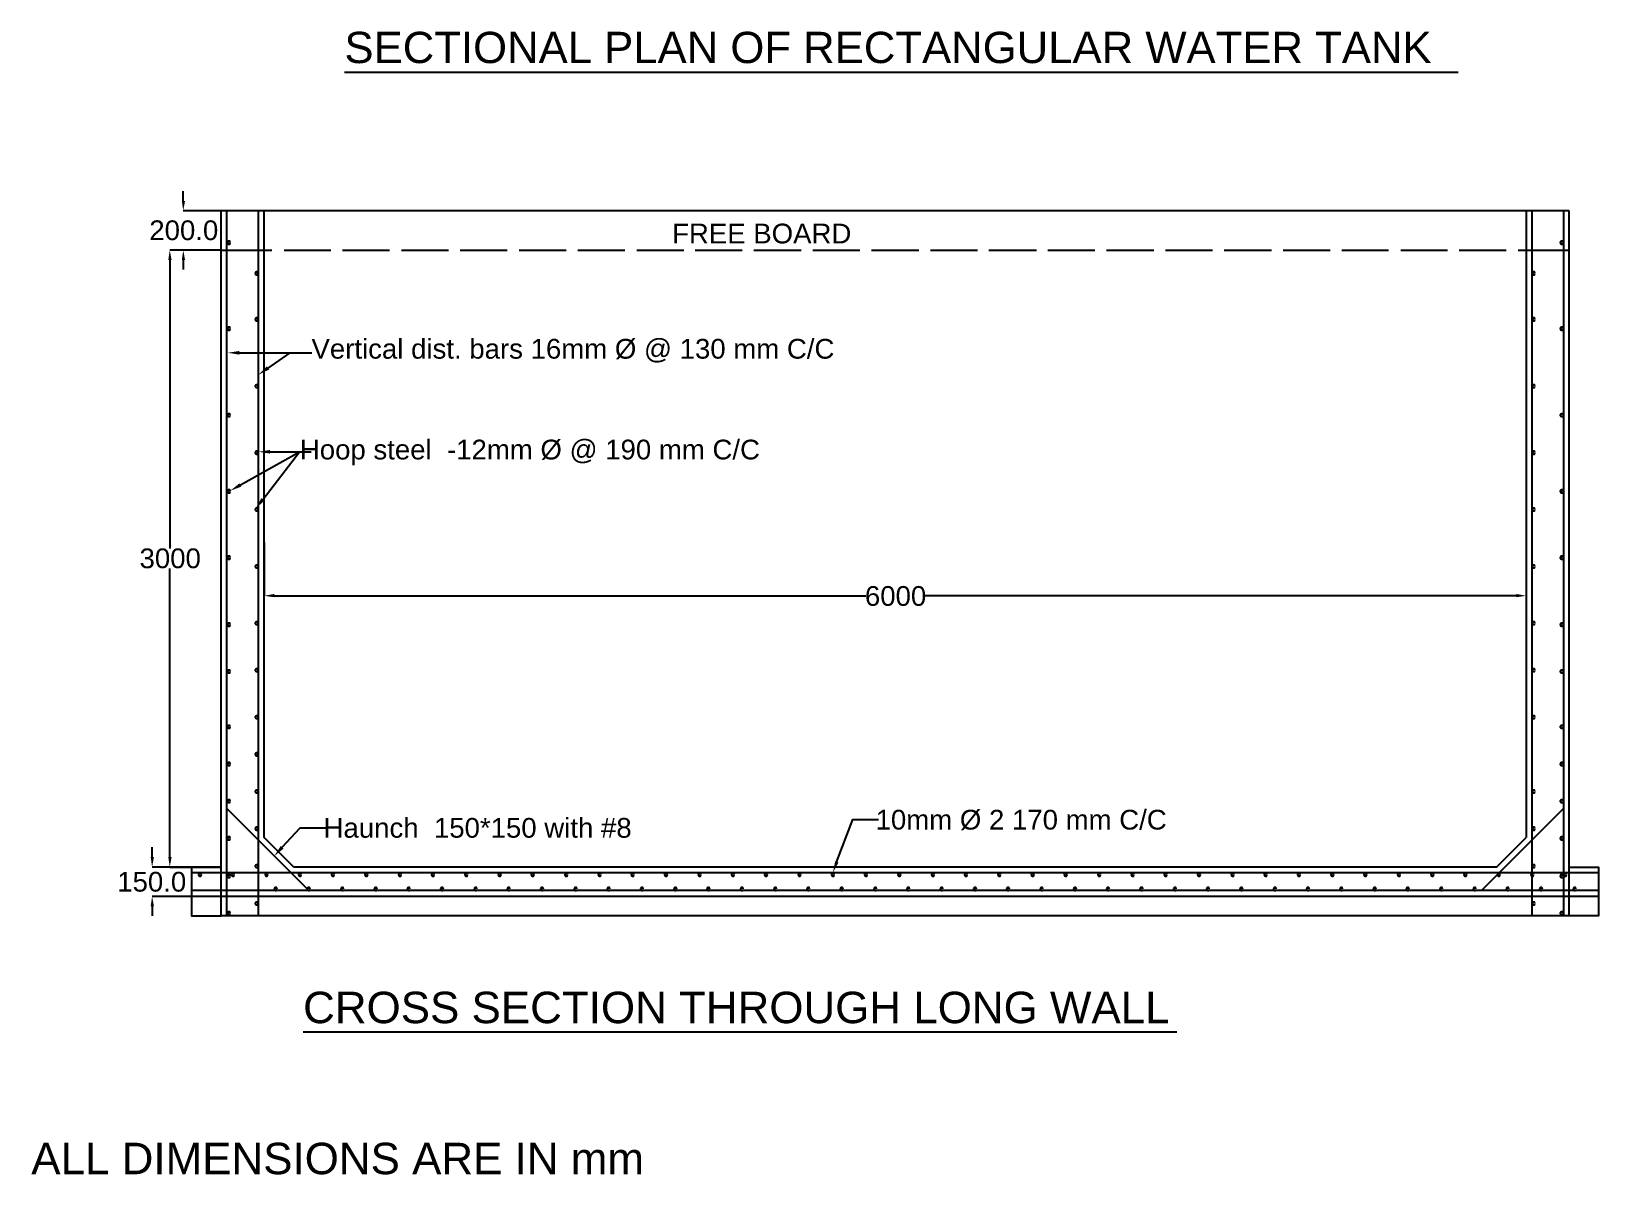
# Model space of a CAD drawing. Header units: millimetres. Extents: x 0.93 to 6.83, y 1.67 to 10.42.
# Drawn here: x 0.93 to 6.55, y 1.67 to 5.77 of the extents above; entities that cross this region are included whole.
import ezdxf

# ---------------------------------------------------------------- set-up
doc = ezdxf.new("R2010")
doc.units = ezdxf.units.MM
for name, color, linetype in [('PDF_Geometry', 7, 'Continuous'), ('PDF_Solid Fills', 7, 'Continuous'), ('PDF_Text', 7, 'Continuous')]:
    doc.layers.add(name, color=color, linetype=linetype)
doc.styles.add('PDF F1', font='arial.ttf')
doc.styles.add('PDF F2', font='arial.ttf')

msp = doc.modelspace()

# ---------------------------------------------------------------- linework, layer by layer
at = {"layer": 'PDF_Geometry', "lineweight": 25}
for points in [[(2.055, 5.6233), (6.05, 5.6233)], [(1.4767, 5.1617), (1.4767, 5.1967)], [(1.4767, 5.1267), (1.6133, 5.1267), (6.4467, 5.1267)], [(1.6133, 2.5967), (1.6133, 5.1267)], [(6.4467, 5.1267), (6.4467, 2.5967), (1.6133, 2.5967)], [(1.6333, 2.5967), (1.6333, 5.1267)], [(1.7467, 2.5967), (1.7467, 5.1267)], [(1.7667, 2.8783), (1.7667, 5.1267), (6.2933, 5.1267)], [(6.2933, 5.1267), (6.2933, 2.8783)], [(6.3133, 5.1267), (6.3133, 2.5967)], [(6.4267, 5.1267), (6.4267, 2.5967)], [(1.6133, 4.985), (1.4283, 4.985)], [(1.4283, 4.95), (1.4283, 3.915)], [(1.6133, 4.985), (1.4767, 4.985)], [(1.4767, 4.95), (1.4767, 4.915)], [(1.6133, 4.985), (1.795, 4.985)], [(1.8383, 4.985), (2.0067, 4.985)], [(2.0483, 4.985), (2.2167, 4.985)], [(2.26, 4.985), (2.4283, 4.985)], [(2.47, 4.985), (2.6383, 4.985)], [(2.6817, 4.985), (2.85, 4.985)], [(2.8917, 4.985), (3.06, 4.985)], [(3.1033, 4.985), (3.2717, 4.985)], [(3.3133, 4.985), (3.4817, 4.985)], [(3.5233, 4.985), (3.6933, 4.985)], [(3.735, 4.985), (3.9033, 4.985)], [(3.945, 4.985), (4.115, 4.985)], [(4.1567, 4.985), (4.325, 4.985)], [(4.3667, 4.985), (4.5367, 4.985)], [(4.5783, 4.985), (4.7467, 4.985)], [(4.7883, 4.985), (4.9583, 4.985)], [(5, 4.985), (5.1683, 4.985)], [(5.21, 4.985), (5.38, 4.985)], [(5.4217, 4.985), (5.59, 4.985)], [(5.6317, 4.985), (5.8, 4.985)], [(5.8433, 4.985), (6.0117, 4.985)], [(6.0533, 4.985), (6.2217, 4.985)], [(6.265, 4.985), (6.4467, 4.985)], [(1.6783, 4.6167), (1.86, 4.6167), (1.9383, 4.6167)], [(1.7817, 4.5617), (1.86, 4.6167), (1.8617, 4.6167)], [(1.6817, 4.1433), (1.8933, 4.2617)], [(1.7633, 4.0917), (1.8933, 4.2617), (1.935, 4.2617)], [(1.7883, 4.2617), (1.8933, 4.2617), (1.9033, 4.2617)], [(1.7667, 3.9367), (1.7667, 3.745)], [(1.4283, 2.8083), (1.4283, 3.8433)], [(1.8033, 3.745), (3.925, 3.745)], [(6.2583, 3.745), (4.135, 3.745)], [(6.2933, 3.7583), (6.2933, 3.745)], [(1.6333, 2.5967), (1.6333, 3.3)], [(1.9267, 2.6883), (1.6333, 2.9817)], [(6.1333, 2.6883), (6.4267, 2.9817)], [(3.82, 2.79), (3.8783, 2.9433), (3.97, 2.9433)], [(1.8733, 2.7717), (1.7667, 2.8783)], [(1.8317, 2.8433), (1.8967, 2.9133), (1.9883, 2.9133)], [(6.1867, 2.7717), (6.2933, 2.8783)], [(1.365, 2.8083), (1.365, 2.8433)], [(1.5067, 2.7717), (1.365, 2.7717)], [(1.4283, 2.7717), (1.6133, 2.7717), (1.5067, 2.7717), (1.5067, 2.5967), (1.6133, 2.5967)], [(6.1867, 2.7717), (1.8733, 2.7717)], [(6.4467, 2.7717), (6.5533, 2.7717), (6.5533, 2.5967), (6.4467, 2.5967)], [(6.5533, 2.7517), (1.5067, 2.7517)], [(1.5067, 2.6667), (1.365, 2.6667)], [(6.5533, 2.6883), (1.5067, 2.6883)], [(6.5533, 2.6667), (1.5067, 2.6667)], [(1.365, 2.6317), (1.365, 2.5967)], [(1.9067, 2.1817), (5.04, 2.1817)]]:
    msp.add_lwpolyline(points, dxfattribs=at)
for points in [[(1.645, 5.0117), (1.6433, 5.0167), (1.6383, 5.0167), (1.635, 5.0117), (1.6383, 5.0067), (1.6433, 5.0067)], [(6.425, 5.0117), (6.4233, 5.0167), (6.4183, 5.0167), (6.415, 5.0117), (6.4183, 5.0067), (6.4233, 5.0067)], [(1.745, 4.9017), (1.7433, 4.9067), (1.7383, 4.9067), (1.735, 4.9017), (1.7383, 4.8967), (1.7433, 4.8967)], [(6.325, 4.9017), (6.3233, 4.9067), (6.3183, 4.9067), (6.315, 4.9017), (6.3183, 4.8967), (6.3233, 4.8967)], [(1.745, 4.7367), (1.7433, 4.7417), (1.7383, 4.7417), (1.735, 4.7367), (1.7383, 4.7317), (1.7433, 4.7317)], [(6.325, 4.7367), (6.3233, 4.7417), (6.3183, 4.7417), (6.315, 4.7367), (6.3183, 4.7317), (6.3233, 4.7317)], [(1.645, 4.7033), (1.6433, 4.7083), (1.6383, 4.7083), (1.635, 4.7033), (1.6383, 4.6983), (1.6433, 4.6983)], [(6.425, 4.7033), (6.4233, 4.7083), (6.4183, 4.7083), (6.415, 4.7033), (6.4183, 4.6983), (6.4233, 4.6983)], [(1.745, 4.4967), (1.7433, 4.5017), (1.7383, 4.5017), (1.735, 4.4967), (1.7383, 4.4917), (1.7433, 4.4917)], [(6.325, 4.4967), (6.3233, 4.5017), (6.3183, 4.5017), (6.315, 4.4967), (6.3183, 4.4917), (6.3233, 4.4917)], [(1.645, 4.3933), (1.6433, 4.3983), (1.6383, 4.3983), (1.635, 4.3933), (1.6383, 4.3883), (1.6433, 4.3883)], [(6.425, 4.3933), (6.4233, 4.3983), (6.4183, 4.3983), (6.415, 4.3933), (6.4183, 4.3883), (6.4233, 4.3883)], [(1.745, 4.2583), (1.7433, 4.2633), (1.7383, 4.2633), (1.735, 4.2583), (1.7383, 4.2533), (1.7433, 4.2533)], [(6.325, 4.2583), (6.3233, 4.2633), (6.3183, 4.2633), (6.315, 4.2583), (6.3183, 4.2533), (6.3233, 4.2533)], [(1.645, 4.12), (1.6433, 4.125), (1.6383, 4.125), (1.635, 4.12), (1.6383, 4.115), (1.6433, 4.115)], [(6.425, 4.12), (6.4233, 4.125), (6.4183, 4.125), (6.415, 4.12), (6.4183, 4.115), (6.4233, 4.115)], [(1.745, 4.055), (1.7433, 4.06), (1.7383, 4.06), (1.735, 4.055), (1.7383, 4.05), (1.7433, 4.05)], [(6.325, 4.055), (6.3233, 4.06), (6.3183, 4.06), (6.315, 4.055), (6.3183, 4.05), (6.3233, 4.05)], [(1.645, 3.8817), (1.6433, 3.8867), (1.6383, 3.8867), (1.635, 3.8817), (1.6383, 3.8767), (1.6433, 3.8767)], [(6.425, 3.8817), (6.4233, 3.8867), (6.4183, 3.8867), (6.415, 3.8817), (6.4183, 3.8767), (6.4233, 3.8767)], [(1.745, 3.85), (1.7433, 3.855), (1.7383, 3.855), (1.735, 3.85), (1.7383, 3.845), (1.7433, 3.845)], [(6.325, 3.85), (6.3233, 3.855), (6.3183, 3.855), (6.315, 3.85), (6.3183, 3.845), (6.3233, 3.845)], [(1.645, 3.6417), (1.6433, 3.6467), (1.6383, 3.6467), (1.635, 3.6417), (1.6383, 3.6367), (1.6433, 3.6367)], [(1.745, 3.6467), (1.7433, 3.6517), (1.7383, 3.6517), (1.735, 3.6467), (1.7383, 3.6417), (1.7433, 3.6417)], [(6.325, 3.6467), (6.3233, 3.6517), (6.3183, 3.6517), (6.315, 3.6467), (6.3183, 3.6417), (6.3233, 3.6417)], [(6.425, 3.6417), (6.4233, 3.6467), (6.4183, 3.6467), (6.415, 3.6417), (6.4183, 3.6367), (6.4233, 3.6367)], [(1.645, 3.4733), (1.6433, 3.4783), (1.6383, 3.4783), (1.635, 3.4733), (1.6383, 3.4683), (1.6433, 3.4683)], [(1.745, 3.4783), (1.7433, 3.4833), (1.7383, 3.4833), (1.735, 3.4783), (1.7383, 3.4733), (1.7433, 3.4733)], [(6.325, 3.4783), (6.3233, 3.4833), (6.3183, 3.4833), (6.315, 3.4783), (6.3183, 3.4733), (6.3233, 3.4733)], [(6.425, 3.4733), (6.4233, 3.4783), (6.4183, 3.4783), (6.415, 3.4733), (6.4183, 3.4683), (6.4233, 3.4683)], [(1.645, 3.275), (1.6433, 3.28), (1.6383, 3.28), (1.635, 3.275), (1.6383, 3.27), (1.6433, 3.27)], [(1.745, 3.31), (1.7433, 3.315), (1.7383, 3.315), (1.735, 3.31), (1.7383, 3.305), (1.7433, 3.305)], [(6.325, 3.31), (6.3233, 3.315), (6.3183, 3.315), (6.315, 3.31), (6.3183, 3.305), (6.3233, 3.305)], [(6.425, 3.275), (6.4233, 3.28), (6.4183, 3.28), (6.415, 3.275), (6.4183, 3.27), (6.4233, 3.27)], [(1.745, 3.1767), (1.7433, 3.1817), (1.7383, 3.1817), (1.735, 3.1767), (1.7383, 3.1717), (1.7433, 3.1717)], [(1.645, 3.1417), (1.6433, 3.1467), (1.6383, 3.1467), (1.635, 3.1417), (1.6383, 3.1367), (1.6433, 3.1367)], [(6.425, 3.1417), (6.4233, 3.1467), (6.4183, 3.1467), (6.415, 3.1417), (6.4183, 3.1367), (6.4233, 3.1367)], [(1.745, 3.0433), (1.7433, 3.0483), (1.7383, 3.0483), (1.735, 3.0433), (1.7383, 3.0383), (1.7433, 3.0383)], [(6.325, 3.0433), (6.3233, 3.0483), (6.3183, 3.0483), (6.315, 3.0433), (6.3183, 3.0383), (6.3233, 3.0383)], [(1.645, 3.0083), (1.6433, 3.0133), (1.6383, 3.0133), (1.635, 3.0083), (1.6383, 3.0033), (1.6433, 3.0033)], [(6.425, 3.0083), (6.4233, 3.0133), (6.4183, 3.0133), (6.415, 3.0083), (6.4183, 3.0033), (6.4233, 3.0033)], [(1.645, 2.875), (1.6433, 2.88), (1.6383, 2.88), (1.635, 2.875), (1.6383, 2.87), (1.6433, 2.87)], [(1.745, 2.91), (1.7433, 2.915), (1.7383, 2.915), (1.735, 2.91), (1.7383, 2.905), (1.7433, 2.905)], [(6.325, 2.91), (6.3233, 2.915), (6.3183, 2.915), (6.315, 2.91), (6.3183, 2.905), (6.3233, 2.905)], [(6.425, 2.875), (6.4233, 2.88), (6.4183, 2.88), (6.415, 2.875), (6.4183, 2.87), (6.4233, 2.87)], [(1.745, 2.775), (1.7433, 2.78), (1.7383, 2.78), (1.735, 2.775), (1.7383, 2.77), (1.7433, 2.77)], [(6.325, 2.775), (6.3233, 2.78), (6.3183, 2.78), (6.315, 2.775), (6.3183, 2.77), (6.3233, 2.77)], [(1.5417, 2.745), (1.54, 2.75), (1.535, 2.75), (1.5317, 2.745), (1.535, 2.74), (1.54, 2.74)], [(1.645, 2.74), (1.6433, 2.745), (1.6383, 2.745), (1.635, 2.74), (1.6383, 2.735), (1.6433, 2.735)], [(1.66, 2.745), (1.6583, 2.75), (1.6533, 2.75), (1.65, 2.745), (1.6533, 2.74), (1.6583, 2.74)], [(1.78, 2.745), (1.7783, 2.75), (1.7733, 2.75), (1.77, 2.745), (1.7733, 2.74), (1.7783, 2.74)], [(1.8133, 2.6933), (1.8117, 2.6983), (1.8067, 2.6983), (1.8033, 2.6933), (1.8067, 2.6883), (1.8117, 2.6883)], [(1.9, 2.745), (1.8983, 2.75), (1.8933, 2.75), (1.89, 2.745), (1.8933, 2.74), (1.8983, 2.74)], [(1.9317, 2.6933), (1.93, 2.6983), (1.925, 2.6983), (1.9217, 2.6933), (1.925, 2.6883), (1.93, 2.6883)], [(2.0183, 2.745), (2.0167, 2.75), (2.0117, 2.75), (2.0083, 2.745), (2.0117, 2.74), (2.0167, 2.74)], [(2.0517, 2.6933), (2.05, 2.6983), (2.045, 2.6983), (2.0417, 2.6933), (2.045, 2.6883), (2.05, 2.6883)], [(2.1383, 2.745), (2.1367, 2.75), (2.1317, 2.75), (2.1283, 2.745), (2.1317, 2.74), (2.1367, 2.74)], [(2.1717, 2.6933), (2.17, 2.6983), (2.165, 2.6983), (2.1617, 2.6933), (2.165, 2.6883), (2.17, 2.6883)], [(2.2583, 2.745), (2.2567, 2.75), (2.2517, 2.75), (2.2483, 2.745), (2.2517, 2.74), (2.2567, 2.74)], [(2.29, 2.6933), (2.2883, 2.6983), (2.2833, 2.6983), (2.28, 2.6933), (2.2833, 2.6883), (2.2883, 2.6883)], [(2.3767, 2.745), (2.375, 2.75), (2.37, 2.75), (2.3667, 2.745), (2.37, 2.74), (2.375, 2.74)], [(2.41, 2.6933), (2.4083, 2.6983), (2.4033, 2.6983), (2.4, 2.6933), (2.4033, 2.6883), (2.4083, 2.6883)], [(2.4967, 2.745), (2.495, 2.75), (2.49, 2.75), (2.4867, 2.745), (2.49, 2.74), (2.495, 2.74)], [(2.53, 2.6933), (2.5283, 2.6983), (2.5233, 2.6983), (2.52, 2.6933), (2.5233, 2.6883), (2.5283, 2.6883)], [(2.6167, 2.745), (2.615, 2.75), (2.61, 2.75), (2.6067, 2.745), (2.61, 2.74), (2.615, 2.74)], [(2.6483, 2.6933), (2.6467, 2.6983), (2.6417, 2.6983), (2.6383, 2.6933), (2.6417, 2.6883), (2.6467, 2.6883)], [(2.735, 2.745), (2.7333, 2.75), (2.7283, 2.75), (2.725, 2.745), (2.7283, 2.74), (2.7333, 2.74)], [(2.7683, 2.6933), (2.7667, 2.6983), (2.7617, 2.6983), (2.7583, 2.6933), (2.7617, 2.6883), (2.7667, 2.6883)], [(2.855, 2.745), (2.8533, 2.75), (2.8483, 2.75), (2.845, 2.745), (2.8483, 2.74), (2.8533, 2.74)], [(2.8883, 2.6933), (2.8867, 2.6983), (2.8817, 2.6983), (2.8783, 2.6933), (2.8817, 2.6883), (2.8867, 2.6883)], [(2.975, 2.745), (2.9733, 2.75), (2.9683, 2.75), (2.965, 2.745), (2.9683, 2.74), (2.9733, 2.74)], [(3.0067, 2.6933), (3.005, 2.6983), (3, 2.6983), (2.9967, 2.6933), (3, 2.6883), (3.005, 2.6883)], [(3.0933, 2.745), (3.0917, 2.75), (3.0867, 2.75), (3.0833, 2.745), (3.0867, 2.74), (3.0917, 2.74)], [(3.1267, 2.6933), (3.125, 2.6983), (3.12, 2.6983), (3.1167, 2.6933), (3.12, 2.6883), (3.125, 2.6883)], [(3.2133, 2.745), (3.2117, 2.75), (3.2067, 2.75), (3.2033, 2.745), (3.2067, 2.74), (3.2117, 2.74)], [(3.2467, 2.6933), (3.245, 2.6983), (3.24, 2.6983), (3.2367, 2.6933), (3.24, 2.6883), (3.245, 2.6883)], [(3.3333, 2.745), (3.3317, 2.75), (3.3267, 2.75), (3.3233, 2.745), (3.3267, 2.74), (3.3317, 2.74)], [(3.365, 2.6933), (3.3633, 2.6983), (3.3583, 2.6983), (3.355, 2.6933), (3.3583, 2.6883), (3.3633, 2.6883)], [(3.4533, 2.745), (3.4517, 2.75), (3.4467, 2.75), (3.4433, 2.745), (3.4467, 2.74), (3.4517, 2.74)], [(3.485, 2.6933), (3.4833, 2.6983), (3.4783, 2.6983), (3.475, 2.6933), (3.4783, 2.6883), (3.4833, 2.6883)], [(3.5717, 2.745), (3.57, 2.75), (3.565, 2.75), (3.5617, 2.745), (3.565, 2.74), (3.57, 2.74)], [(3.605, 2.6933), (3.6033, 2.6983), (3.5983, 2.6983), (3.595, 2.6933), (3.5983, 2.6883), (3.6033, 2.6883)], [(3.6917, 2.745), (3.69, 2.75), (3.685, 2.75), (3.6817, 2.745), (3.685, 2.74), (3.69, 2.74)], [(3.7233, 2.6933), (3.7217, 2.6983), (3.7167, 2.6983), (3.7133, 2.6933), (3.7167, 2.6883), (3.7217, 2.6883)], [(3.8117, 2.745), (3.81, 2.75), (3.805, 2.75), (3.8017, 2.745), (3.805, 2.74), (3.81, 2.74)], [(3.8433, 2.6933), (3.8417, 2.6983), (3.8367, 2.6983), (3.8333, 2.6933), (3.8367, 2.6883), (3.8417, 2.6883)], [(3.93, 2.745), (3.9283, 2.75), (3.9233, 2.75), (3.92, 2.745), (3.9233, 2.74), (3.9283, 2.74)], [(3.9633, 2.6933), (3.9617, 2.6983), (3.9567, 2.6983), (3.9533, 2.6933), (3.9567, 2.6883), (3.9617, 2.6883)], [(4.05, 2.745), (4.0483, 2.75), (4.0433, 2.75), (4.04, 2.745), (4.0433, 2.74), (4.0483, 2.74)], [(4.0817, 2.6933), (4.08, 2.6983), (4.075, 2.6983), (4.0717, 2.6933), (4.075, 2.6883), (4.08, 2.6883)], [(4.17, 2.745), (4.1683, 2.75), (4.1633, 2.75), (4.16, 2.745), (4.1633, 2.74), (4.1683, 2.74)], [(4.2017, 2.6933), (4.2, 2.6983), (4.195, 2.6983), (4.1917, 2.6933), (4.195, 2.6883), (4.2, 2.6883)], [(4.2883, 2.745), (4.2867, 2.75), (4.2817, 2.75), (4.2783, 2.745), (4.2817, 2.74), (4.2867, 2.74)], [(4.3217, 2.6933), (4.32, 2.6983), (4.315, 2.6983), (4.3117, 2.6933), (4.315, 2.6883), (4.32, 2.6883)], [(4.4083, 2.745), (4.4067, 2.75), (4.4017, 2.75), (4.3983, 2.745), (4.4017, 2.74), (4.4067, 2.74)], [(4.44, 2.6933), (4.4383, 2.6983), (4.4333, 2.6983), (4.43, 2.6933), (4.4333, 2.6883), (4.4383, 2.6883)], [(4.5283, 2.745), (4.5267, 2.75), (4.5217, 2.75), (4.5183, 2.745), (4.5217, 2.74), (4.5267, 2.74)], [(4.56, 2.6933), (4.5583, 2.6983), (4.5533, 2.6983), (4.55, 2.6933), (4.5533, 2.6883), (4.5583, 2.6883)], [(4.6467, 2.745), (4.645, 2.75), (4.64, 2.75), (4.6367, 2.745), (4.64, 2.74), (4.645, 2.74)], [(4.68, 2.6933), (4.6783, 2.6983), (4.6733, 2.6983), (4.67, 2.6933), (4.6733, 2.6883), (4.6783, 2.6883)], [(4.7667, 2.745), (4.765, 2.75), (4.76, 2.75), (4.7567, 2.745), (4.76, 2.74), (4.765, 2.74)], [(4.7983, 2.6933), (4.7967, 2.6983), (4.7917, 2.6983), (4.7883, 2.6933), (4.7917, 2.6883), (4.7967, 2.6883)], [(4.8867, 2.745), (4.885, 2.75), (4.88, 2.75), (4.8767, 2.745), (4.88, 2.74), (4.885, 2.74)], [(4.9183, 2.6933), (4.9167, 2.6983), (4.9117, 2.6983), (4.9083, 2.6933), (4.9117, 2.6883), (4.9167, 2.6883)], [(5.005, 2.745), (5.0033, 2.75), (4.9983, 2.75), (4.995, 2.745), (4.9983, 2.74), (5.0033, 2.74)], [(5.0383, 2.6933), (5.0367, 2.6983), (5.0317, 2.6983), (5.0283, 2.6933), (5.0317, 2.6883), (5.0367, 2.6883)], [(5.125, 2.745), (5.1233, 2.75), (5.1183, 2.75), (5.115, 2.745), (5.1183, 2.74), (5.1233, 2.74)], [(5.1567, 2.6933), (5.155, 2.6983), (5.15, 2.6983), (5.1467, 2.6933), (5.15, 2.6883), (5.155, 2.6883)], [(5.245, 2.745), (5.2433, 2.75), (5.2383, 2.75), (5.235, 2.745), (5.2383, 2.74), (5.2433, 2.74)], [(5.2767, 2.6933), (5.275, 2.6983), (5.27, 2.6983), (5.2667, 2.6933), (5.27, 2.6883), (5.275, 2.6883)], [(5.3633, 2.745), (5.3617, 2.75), (5.3567, 2.75), (5.3533, 2.745), (5.3567, 2.74), (5.3617, 2.74)], [(5.3967, 2.6933), (5.395, 2.6983), (5.39, 2.6983), (5.3867, 2.6933), (5.39, 2.6883), (5.395, 2.6883)], [(5.4833, 2.745), (5.4817, 2.75), (5.4767, 2.75), (5.4733, 2.745), (5.4767, 2.74), (5.4817, 2.74)], [(5.515, 2.6933), (5.5133, 2.6983), (5.5083, 2.6983), (5.505, 2.6933), (5.5083, 2.6883), (5.5133, 2.6883)], [(5.6033, 2.745), (5.6017, 2.75), (5.5967, 2.75), (5.5933, 2.745), (5.5967, 2.74), (5.6017, 2.74)], [(5.635, 2.6933), (5.6333, 2.6983), (5.6283, 2.6983), (5.625, 2.6933), (5.6283, 2.6883), (5.6333, 2.6883)], [(5.7217, 2.745), (5.72, 2.75), (5.715, 2.75), (5.7117, 2.745), (5.715, 2.74), (5.72, 2.74)], [(5.755, 2.6933), (5.7533, 2.6983), (5.7483, 2.6983), (5.745, 2.6933), (5.7483, 2.6883), (5.7533, 2.6883)], [(5.8417, 2.745), (5.84, 2.75), (5.835, 2.75), (5.8317, 2.745), (5.835, 2.74), (5.84, 2.74)], [(5.8733, 2.6933), (5.8717, 2.6983), (5.8667, 2.6983), (5.8633, 2.6933), (5.8667, 2.6883), (5.8717, 2.6883)], [(5.9617, 2.745), (5.96, 2.75), (5.955, 2.75), (5.9517, 2.745), (5.955, 2.74), (5.96, 2.74)], [(5.9933, 2.6933), (5.9917, 2.6983), (5.9867, 2.6983), (5.9833, 2.6933), (5.9867, 2.6883), (5.9917, 2.6883)], [(6.08, 2.745), (6.0783, 2.75), (6.0733, 2.75), (6.07, 2.745), (6.0733, 2.74), (6.0783, 2.74)], [(6.1133, 2.6933), (6.1117, 2.6983), (6.1067, 2.6983), (6.1033, 2.6933), (6.1067, 2.6883), (6.1117, 2.6883)], [(6.2, 2.745), (6.1983, 2.75), (6.1933, 2.75), (6.19, 2.745), (6.1933, 2.74), (6.1983, 2.74)], [(6.2317, 2.6933), (6.23, 2.6983), (6.225, 2.6983), (6.2217, 2.6933), (6.225, 2.6883), (6.23, 2.6883)], [(6.32, 2.745), (6.3183, 2.75), (6.3133, 2.75), (6.31, 2.745), (6.3133, 2.74), (6.3183, 2.74)], [(6.3517, 2.6933), (6.35, 2.6983), (6.345, 2.6983), (6.3417, 2.6933), (6.345, 2.6883), (6.35, 2.6883)], [(6.425, 2.74), (6.4233, 2.745), (6.4183, 2.745), (6.415, 2.74), (6.4183, 2.735), (6.4233, 2.735)], [(6.4383, 2.745), (6.4367, 2.75), (6.4317, 2.75), (6.4283, 2.745), (6.4317, 2.74), (6.4367, 2.74)], [(6.4717, 2.6933), (6.47, 2.6983), (6.465, 2.6983), (6.4617, 2.6933), (6.465, 2.6883), (6.47, 2.6883)], [(1.745, 2.6417), (1.7433, 2.6467), (1.7383, 2.6467), (1.735, 2.6417), (1.7383, 2.6367), (1.7433, 2.6367)], [(6.325, 2.6417), (6.3233, 2.6467), (6.3183, 2.6467), (6.315, 2.6417), (6.3183, 2.6367), (6.3233, 2.6367)], [(1.645, 2.6067), (1.6433, 2.6117), (1.6383, 2.6117), (1.635, 2.6067), (1.6383, 2.6017), (1.6433, 2.6017)], [(6.425, 2.6067), (6.4233, 2.6117), (6.4183, 2.6117), (6.415, 2.6067), (6.4183, 2.6017), (6.4233, 2.6017)]]:
    msp.add_lwpolyline(points, close=True, dxfattribs=at)
at = {"layer": 'PDF_Solid Fills', "transparency": 33554559}
for points in [[(1.4717, 5.1617), (1.4833, 5.1617), (1.4767, 5.1267)], [(1.4233, 4.95), (1.435, 4.95), (1.4283, 4.985)], [(1.4717, 4.95), (1.4833, 4.95), (1.4767, 4.985)], [(1.6783, 4.61), (1.6367, 4.6167), (1.6783, 4.6233)], [(1.785, 4.5567), (1.7467, 4.5383), (1.7767, 4.5683)], [(1.7883, 4.255), (1.7467, 4.2617), (1.7883, 4.2683)], [(1.685, 4.1367), (1.645, 4.1217), (1.6783, 4.1483)], [(1.7683, 4.0867), (1.7367, 4.0583), (1.7567, 4.095)], [(1.8033, 3.7517), (1.8033, 3.74), (1.7667, 3.745)], [(6.2583, 3.7517), (6.2583, 3.74), (6.2933, 3.745)], [(1.8367, 2.8383), (1.8033, 2.8117), (1.8267, 2.8483)], [(1.36, 2.8083), (1.3717, 2.8083), (1.365, 2.7717)], [(1.4233, 2.8083), (1.435, 2.8083), (1.4283, 2.7717)], [(3.8267, 2.7883), (3.8067, 2.7517), (3.815, 2.7933)], [(1.36, 2.6317), (1.3717, 2.6317), (1.365, 2.6667)]]:
    msp.add_solid(points, dxfattribs=at)

# ---------------------------------------------------------------- texts
at = {"layer": 'PDF_Text', "attachment_point": 4}
for s, insert, char_height, style in [('SECTIONAL PLAN OF RECTANGULAR WATER TANK', (2.055, 5.7111), 0.112144, 'PDF F2'), ('200.0', (1.355, 5.0557), 0.0708, 'PDF F1'), ('FREE BOARD', (3.2301, 5.044), 0.0708, 'PDF F1'), ('Vertical dist. bars 16mm Ø @ 130 mm C/C', (1.9367, 4.624), 0.070801, 'PDF F1'), ('Hoop steel  -12mm Ø @ 190 mm C/C', (1.895, 4.259), 0.070801, 'PDF F1'), ('3000', (1.32, 3.879), 0.0708, 'PDF F1'), ('6000', (3.9217, 3.744), 0.0708, 'PDF F1'), ('10mm Ø 2 170 mm C/C', (3.96, 2.9407), 0.070801, 'PDF F1'), ('Haunch  150*150 with #8', (1.98, 2.9123), 0.070801, 'PDF F1'), ('150.0', (1.24, 2.719), 0.0708, 'PDF F1'), ('CROSS SECTION THROUGH LONG WALL', (1.9067, 2.2678), 0.112799, 'PDF F2'), ('ALL DIMENSIONS ARE IN mm', (0.9317, 1.7261), 0.112799, 'PDF F1')]:
    msp.add_mtext(s, dxfattribs=dict(at, insert=insert, char_height=char_height, style=style))

doc.saveas('drawing.dxf')
